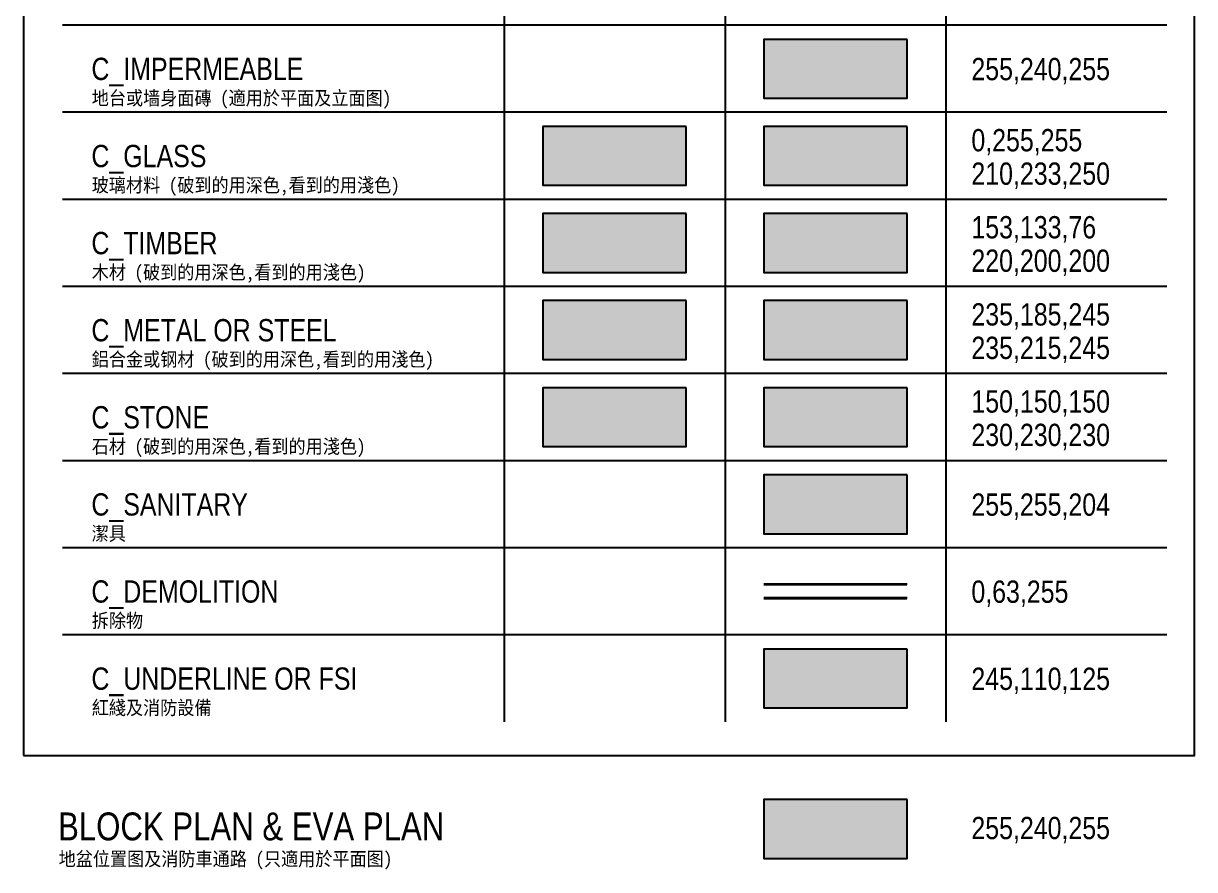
# Model space of a CAD drawing. Header units: millimetres. Extents: x 833576263 to 1668046980, y 817519639 to 1636103653.
# Drawn here: x 833753923 to 833774923, y 818013079 to 818028259 of the extents above; entities that cross this region are included whole.
import ezdxf

# ---------------------------------------------------------------- set-up
doc = ezdxf.new("R2010")
doc.units = ezdxf.units.MM
doc.header["$LTSCALE"] = 100
doc.header["$MEASUREMENT"] = 0
doc.linetypes.add('C_DWG1002P00L0LGGBP$0$HIDDEN', pattern=[9.525, 6.35, -3.175])
for name, color, linetype in [('C_DWG1002P00L0LGGBP$0$1', 7, 'Continuous'), ('C_DWG1002P00L0LGGBP$0$T-DESB', 4, 'Continuous'), ('X-REF', 7, 'Continuous')]:
    doc.layers.add(name, color=color, linetype=linetype)
for name, color, linetype, true_color in [('C_DWG1002P00L0LGGBP$0$C_DEMOLITION', 160, 'C_DWG1002P00L0LGGBP$0$HIDDEN', 0x003fff), ('C_DWG1002P00L0LGGBP$0$C_GLASS', 7, 'Continuous', 0xd2e9fa), ('C_DWG1002P00L0LGGBP$0$C_IMPERMEABLE', 7, 'Continuous', 0xfff0ff), ('C_DWG1002P00L0LGGBP$0$C_METAL OR STEEL', 7, 'Continuous', 0xebd7f5), ('C_DWG1002P00L0LGGBP$0$C_RED', 7, 'Continuous', 0xfff0ff), ('C_DWG1002P00L0LGGBP$0$C_SANITARY', 7, 'Continuous', 0xffffcc), ('C_DWG1002P00L0LGGBP$0$C_STONE', 7, 'Continuous', 0xe6e6e6), ('C_DWG1002P00L0LGGBP$0$C_TIMBER', 7, 'Continuous', 0xdcc8c8), ('C_DWG1002P00L0LGGBP$0$C_UNDERLINE OR FSI', 7, 'Continuous', 0xf56e7d)]:
    doc.layers.add(name, color=color, linetype=linetype, true_color=true_color)
doc.styles.add('C_DWG1002P00L0LGGBP$0$ROMANS', font='arial.ttf', dxfattribs={"width": 0.8})
doc.styles.add('C_DWG1002P00L0LGGBP$0$Title_SimHei', font='', dxfattribs={"width": 0.9})
doc.styles.get('C_DWG1002P00L0LGGBP$0$Title_SimHei').set_extended_font_data('SimHei')

# ---------------------------------------------------------------- blocks, each defined once
blk = doc.blocks.new('C_DWG1002P00L0LGGBP$0$LSR-P-A4')
blk.add_lwpolyline([(0, 0), (210, 0), (210, 297), (0, 297)], close=True)
blk = doc.blocks.new('C_DWG1002P00L0LGGBP')
at = {"layer": 'C_DWG1002P00L0LGGBP$0$C_GLASS', "true_color": 0x00ffff}
blk.add_hatch(color=4, dxfattribs=at).paths.add_polyline_path([(833765807, 818026411), (833763239, 818026411), (833763239, 818025355), (833765807, 818025355)])
at = {"layer": 'C_DWG1002P00L0LGGBP$0$C_GLASS'}
blk.add_hatch(color=256, dxfattribs=at).paths.add_polyline_path([(833769767, 818026411), (833767199, 818026411), (833767199, 818025355), (833769767, 818025355)])
at = {"layer": 'C_DWG1002P00L0LGGBP$0$C_IMPERMEABLE'}
blk.add_hatch(color=256, dxfattribs=at).paths.add_polyline_path([(833769767, 818027973), (833767199, 818027973), (833767199, 818026918), (833769767, 818026918)])
at = {"layer": 'C_DWG1002P00L0LGGBP$0$C_METAL OR STEEL', "true_color": 0xebb9f5}
blk.add_hatch(color=254, dxfattribs=at).paths.add_polyline_path([(833765807, 818023286), (833763239, 818023286), (833763239, 818022230), (833765807, 818022230)])
at = {"layer": 'C_DWG1002P00L0LGGBP$0$C_METAL OR STEEL'}
blk.add_hatch(color=256, dxfattribs=at).paths.add_polyline_path([(833769767, 818023286), (833767199, 818023286), (833767199, 818022230), (833769767, 818022230)])
at = {"layer": 'C_DWG1002P00L0LGGBP$0$C_RED'}
blk.add_hatch(color=256, dxfattribs=at).paths.add_polyline_path([(833769767, 818014334), (833767199, 818014334), (833767199, 818013279), (833769767, 818013279)])
blk.add_hatch(color=256, dxfattribs=at).paths.add_polyline_path([(833769767, 818014334), (833767199, 818014334), (833767199, 818013279), (833769767, 818013279)])
at = {"layer": 'C_DWG1002P00L0LGGBP$0$C_SANITARY'}
blk.add_hatch(color=256, dxfattribs=at).paths.add_polyline_path([(833769767, 818020161), (833767199, 818020161), (833767199, 818019105), (833769767, 818019105)])
at = {"layer": 'C_DWG1002P00L0LGGBP$0$C_STONE', "true_color": 0x969696}
blk.add_hatch(color=252, dxfattribs=at).paths.add_polyline_path([(833765807, 818021723), (833763239, 818021723), (833763239, 818020668), (833765807, 818020668)])
at = {"layer": 'C_DWG1002P00L0LGGBP$0$C_STONE'}
blk.add_hatch(color=256, dxfattribs=at).paths.add_polyline_path([(833769767, 818021723), (833767199, 818021723), (833767199, 818020668), (833769767, 818020668)])
at = {"layer": 'C_DWG1002P00L0LGGBP$0$C_TIMBER', "true_color": 0x99854c}
blk.add_hatch(color=45, dxfattribs=at).paths.add_polyline_path([(833765807, 818024848), (833763239, 818024848), (833763239, 818023793), (833765807, 818023793)])
at = {"layer": 'C_DWG1002P00L0LGGBP$0$C_TIMBER'}
blk.add_hatch(color=256, dxfattribs=at).paths.add_polyline_path([(833769767, 818024848), (833767199, 818024848), (833767199, 818023793), (833769767, 818023793)])
at = {"layer": 'C_DWG1002P00L0LGGBP$0$C_UNDERLINE OR FSI'}
blk.add_hatch(color=256, dxfattribs=at).paths.add_polyline_path([(833769767, 818017036), (833767199, 818017036), (833767199, 818015980), (833769767, 818015980)])
at = {"layer": 'C_DWG1002P00L0LGGBP$0$1', "color": 7}
for p, q in [((833762543, 818042289), (833762543, 818015727)), ((833766503, 818041508), (833766503, 818015727)), ((833770463, 818041508), (833770463, 818015727)), ((833774423, 818028227), (833754623, 818028227)), ((833774423, 818026664), (833754623, 818026664)), ((833774423, 818025102), (833754623, 818025102)), ((833774423, 818023539), (833754623, 818023539)), ((833774423, 818021977), (833754623, 818021977)), ((833774423, 818020414), (833754623, 818020414)), ((833774423, 818018852), (833754623, 818018852)), ((833774423, 818017289), (833754623, 818017289))]:
    blk.add_line(p, q, dxfattribs=at)
at = {"layer": 'C_DWG1002P00L0LGGBP$0$C_DEMOLITION', "const_width": 50}
for points in [[(833769767, 818018198), (833767199, 818018198)], [(833769767, 818017948), (833767199, 818017948)]]:
    blk.add_lwpolyline(points, dxfattribs=at)
at = {"layer": 'C_DWG1002P00L0LGGBP$0$C_DEMOLITION', "color": 7}
for points in [[(833769767, 818018198), (833767199, 818018198)], [(833769767, 818017948), (833767199, 818017948)]]:
    blk.add_lwpolyline(points, dxfattribs=at)
at = {"layer": 'C_DWG1002P00L0LGGBP$0$C_GLASS', "color": 7}
for points in [[(833765807, 818026411), (833763239, 818026411), (833763239, 818025355), (833765807, 818025355)], [(833769767, 818026411), (833767199, 818026411), (833767199, 818025355), (833769767, 818025355)]]:
    blk.add_lwpolyline(points, close=True, dxfattribs=at)
at = {"layer": 'C_DWG1002P00L0LGGBP$0$C_IMPERMEABLE', "color": 7}
blk.add_lwpolyline([(833769767, 818027973), (833767199, 818027973), (833767199, 818026918), (833769767, 818026918)], close=True, dxfattribs=at)
at = {"layer": 'C_DWG1002P00L0LGGBP$0$C_METAL OR STEEL', "color": 7}
for points in [[(833765807, 818023286), (833763239, 818023286), (833763239, 818022230), (833765807, 818022230)], [(833769767, 818023286), (833767199, 818023286), (833767199, 818022230), (833769767, 818022230)]]:
    blk.add_lwpolyline(points, close=True, dxfattribs=at)
at = {"layer": 'C_DWG1002P00L0LGGBP$0$C_RED', "color": 7}
blk.add_lwpolyline([(833769767, 818014334), (833767199, 818014334), (833767199, 818013279), (833769767, 818013279)], close=True, dxfattribs=at)
at = {"layer": 'C_DWG1002P00L0LGGBP$0$C_SANITARY', "color": 7}
blk.add_lwpolyline([(833769767, 818020161), (833767199, 818020161), (833767199, 818019105), (833769767, 818019105)], close=True, dxfattribs=at)
at = {"layer": 'C_DWG1002P00L0LGGBP$0$C_STONE', "color": 7}
for points in [[(833765807, 818021723), (833763239, 818021723), (833763239, 818020668), (833765807, 818020668)], [(833769767, 818021723), (833767199, 818021723), (833767199, 818020668), (833769767, 818020668)]]:
    blk.add_lwpolyline(points, close=True, dxfattribs=at)
at = {"layer": 'C_DWG1002P00L0LGGBP$0$C_TIMBER', "color": 7}
for points in [[(833765807, 818024848), (833763239, 818024848), (833763239, 818023793), (833765807, 818023793)], [(833769767, 818024848), (833767199, 818024848), (833767199, 818023793), (833769767, 818023793)]]:
    blk.add_lwpolyline(points, close=True, dxfattribs=at)
at = {"layer": 'C_DWG1002P00L0LGGBP$0$C_UNDERLINE OR FSI', "color": 7}
blk.add_lwpolyline([(833769767, 818017036), (833767199, 818017036), (833767199, 818015980), (833769767, 818015980)], close=True, dxfattribs=at)
at = {"layer": 'C_DWG1002P00L0LGGBP$0$1', "color": 7, "xscale": 100, "yscale": 100, "zscale": 100}
blk.add_blockref('C_DWG1002P00L0LGGBP$0$LSR-P-A4', (833753923, 818015127), dxfattribs=at)
at = {"layer": 'C_DWG1002P00L0LGGBP$0$C_DEMOLITION', "style": 'C_DWG1002P00L0LGGBP$0$ROMANS', "oblique": 360, "width": 0.8}
for s, p in [('C_DEMOLITION', (833755142, 818017868)), ('0,63,255', (833770921, 818017865))]:
    blk.add_text(s, height=400, rotation=360, dxfattribs=at).set_placement(p)
at = {"layer": 'C_DWG1002P00L0LGGBP$0$C_GLASS', "style": 'C_DWG1002P00L0LGGBP$0$ROMANS', "oblique": 360, "width": 0.8}
for s, p in [('0,255,255', (833770921, 818025964)), ('C_GLASS', (833755142, 818025680))]:
    blk.add_text(s, height=400, rotation=360, dxfattribs=at).set_placement(p)
at = {"layer": 'C_DWG1002P00L0LGGBP$0$C_GLASS', "color": 7, "true_color": 0xd2ffff, "style": 'C_DWG1002P00L0LGGBP$0$ROMANS', "oblique": 360, "width": 0.8}
blk.add_text('210,233,250', height=400, rotation=360, dxfattribs=at).set_placement((833770921, 818025364))
at = {"layer": 'C_DWG1002P00L0LGGBP$0$C_IMPERMEABLE', "style": 'C_DWG1002P00L0LGGBP$0$ROMANS', "oblique": 360, "width": 0.8}
blk.add_text('C_IMPERMEABLE', height=400, rotation=360, dxfattribs=at).set_placement((833755142, 818027243))
at = {"layer": 'C_DWG1002P00L0LGGBP$0$C_IMPERMEABLE', "color": 7, "true_color": 0xffd7ff, "style": 'C_DWG1002P00L0LGGBP$0$ROMANS', "oblique": 360, "width": 0.8}
blk.add_text('255,240,255', height=400, rotation=360, dxfattribs=at).set_placement((833770921, 818027240))
at = {"layer": 'C_DWG1002P00L0LGGBP$0$C_METAL OR STEEL', "color": 254, "true_color": 0xebb9f5, "style": 'C_DWG1002P00L0LGGBP$0$ROMANS', "oblique": 360, "width": 0.8}
blk.add_text('235,185,245', height=400, rotation=360, dxfattribs=at).set_placement((833770921, 818022839))
at = {"layer": 'C_DWG1002P00L0LGGBP$0$C_METAL OR STEEL', "style": 'C_DWG1002P00L0LGGBP$0$ROMANS', "oblique": 360, "width": 0.8}
blk.add_text('C_METAL OR STEEL', height=400, rotation=360, dxfattribs=at).set_placement((833755142, 818022555))
at = {"layer": 'C_DWG1002P00L0LGGBP$0$C_METAL OR STEEL', "color": 254, "true_color": 0xebd7f5, "style": 'C_DWG1002P00L0LGGBP$0$ROMANS', "oblique": 360, "width": 0.8}
blk.add_text('235,215,245', height=400, rotation=360, dxfattribs=at).set_placement((833770921, 818022239))
at = {"layer": 'C_DWG1002P00L0LGGBP$0$C_RED', "style": 'C_DWG1002P00L0LGGBP$0$ROMANS', "oblique": 360, "width": 0.8}
for s, height, p in [('BLOCK PLAN & EVA PLAN', 500, (833754544, 818013604)), ('255,240,255', 400, (833770921, 818013625))]:
    blk.add_text(s, height=height, rotation=360, dxfattribs=at).set_placement(p)
at = {"layer": 'C_DWG1002P00L0LGGBP$0$C_SANITARY', "style": 'C_DWG1002P00L0LGGBP$0$ROMANS', "oblique": 360, "width": 0.8}
for s, p in [('C_SANITARY', (833755142, 818019430)), ('255,255,204', (833770921, 818019427))]:
    blk.add_text(s, height=400, rotation=360, dxfattribs=at).set_placement(p)
at = {"layer": 'C_DWG1002P00L0LGGBP$0$C_STONE', "color": 252, "true_color": 0x969696, "style": 'C_DWG1002P00L0LGGBP$0$ROMANS', "oblique": 360, "width": 0.8}
blk.add_text('150,150,150', height=400, rotation=360, dxfattribs=at).set_placement((833770921, 818021277))
at = {"layer": 'C_DWG1002P00L0LGGBP$0$C_STONE', "style": 'C_DWG1002P00L0LGGBP$0$ROMANS', "oblique": 360, "width": 0.8}
blk.add_text('C_STONE', height=400, rotation=360, dxfattribs=at).set_placement((833755142, 818020993))
at = {"layer": 'C_DWG1002P00L0LGGBP$0$C_STONE', "color": 254, "true_color": 0xd7d7d7, "style": 'C_DWG1002P00L0LGGBP$0$ROMANS', "oblique": 360, "width": 0.8}
blk.add_text('230,230,230', height=400, rotation=360, dxfattribs=at).set_placement((833770921, 818020677))
at = {"layer": 'C_DWG1002P00L0LGGBP$0$C_TIMBER', "color": 45, "true_color": 0x99854c, "style": 'C_DWG1002P00L0LGGBP$0$ROMANS', "oblique": 360, "width": 0.8}
blk.add_text('153,133,76', height=400, rotation=360, dxfattribs=at).set_placement((833770921, 818024402))
at = {"layer": 'C_DWG1002P00L0LGGBP$0$C_TIMBER', "style": 'C_DWG1002P00L0LGGBP$0$ROMANS', "oblique": 360, "width": 0.8}
blk.add_text('C_TIMBER', height=400, rotation=360, dxfattribs=at).set_placement((833755142, 818024118))
at = {"layer": 'C_DWG1002P00L0LGGBP$0$C_TIMBER', "color": 254, "true_color": 0xdcc8c8, "style": 'C_DWG1002P00L0LGGBP$0$ROMANS', "oblique": 360, "width": 0.8}
blk.add_text('220,200,200', height=400, rotation=360, dxfattribs=at).set_placement((833770921, 818023802))
at = {"layer": 'C_DWG1002P00L0LGGBP$0$C_UNDERLINE OR FSI', "style": 'C_DWG1002P00L0LGGBP$0$ROMANS', "oblique": 360, "width": 0.8}
blk.add_text('C_UNDERLINE OR FSI', height=400, rotation=360, dxfattribs=at).set_placement((833755142, 818016305))
at = {"layer": 'C_DWG1002P00L0LGGBP$0$C_UNDERLINE OR FSI', "color": 254, "true_color": 0xffbdcd, "style": 'C_DWG1002P00L0LGGBP$0$ROMANS', "oblique": 360, "width": 0.8}
blk.add_text('245,110,125', height=400, rotation=360, dxfattribs=at).set_placement((833770921, 818016302))
at = {"layer": 'C_DWG1002P00L0LGGBP$0$T-DESB', "color": 4, "style": 'C_DWG1002P00L0LGGBP$0$Title_SimHei', "width": 0.9}
for s, p in [('地台或墙身面磚 (適用於平面及立面图)', (833755148, 818026795)), ('玻璃材料 (破到的用深色,看到的用淺色)', (833755148, 818025233)), ('木材 (破到的用深色,看到的用淺色)', (833755148, 818023670)), ('鋁合金或钢材 (破到的用深色,看到的用淺色)', (833755148, 818022108)), ('石材 (破到的用深色,看到的用淺色)', (833755148, 818020545)), ('潔具 ', (833755148, 818018983)), ('拆除物', (833755148, 818017420)), ('紅綫及消防設備', (833755148, 818015858)), ('地盆位置图及消防車通路 (只適用於平面图)', (833754554, 818013146))]:
    blk.add_text(s, height=250, dxfattribs=at).set_placement(p)

msp = doc.modelspace()

# ---------------------------------------------------------------- block references
at = {"layer": 'X-REF'}
msp.add_blockref('C_DWG1002P00L0LGGBP', (0, 0), dxfattribs=at)

doc.saveas('drawing.dxf')
